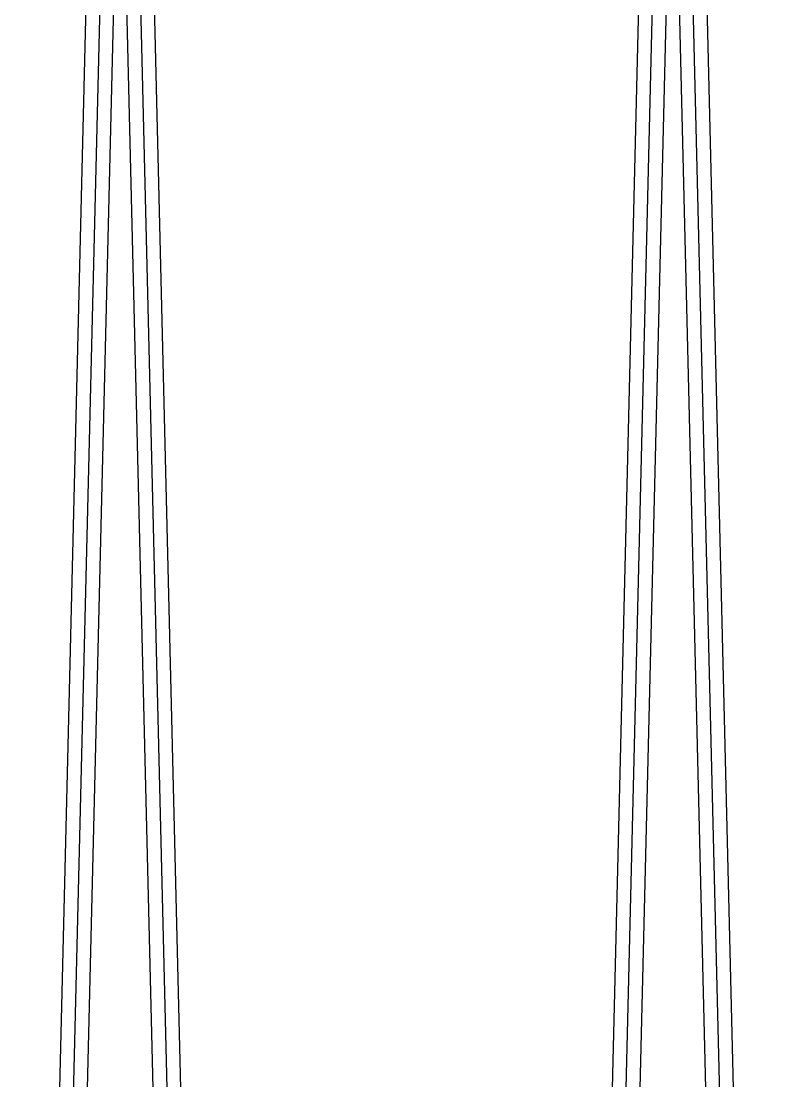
# Model space of a CAD drawing. Extents: x -11 to 251, y -478 to 442.
# Drawn here: x 169.2 to 250.8, y -247.6 to -132.6 of the extents above; entities that cross this region are included whole.
import ezdxf

# ---------------------------------------------------------------- set-up
doc = ezdxf.new("R2010")
doc.units = 0

msp = doc.modelspace()

# ---------------------------------------------------------------- linework, layer by layer
at = {"layer": 'HBSiProtectLayer'}
for points in [[(181.6865, -110), (189.254, -421), (189.254, -440.987), (170.746, -440.987), (170.746, -421), (178.3135, -110)], [(241.6865, -110), (249.254, -421), (249.254, -440.987), (230.746, -440.987), (230.746, -421), (238.3135, -110)]]:
    msp.add_lwpolyline(points, close=True, dxfattribs=at)
at = {"layer": 'NegLayer'}
for points in [[(183.1865, -110), (190.754, -421), (190.754, -442.487), (169.246, -442.487), (169.246, -421), (176.8135, -110)], [(243.1865, -110), (250.754, -421), (250.754, -442.487), (229.246, -442.487), (229.246, -421), (236.8135, -110)]]:
    msp.add_lwpolyline(points, close=True, dxfattribs=at)
at = {"layer": 'SiLayer'}
for points in [[(180.1865, -110), (187.754, -421), (187.754, -439.487), (172.246, -439.487), (172.246, -421), (179.8135, -110)], [(240.1865, -110), (247.754, -421), (247.754, -439.487), (232.246, -439.487), (232.246, -421), (239.8135, -110)]]:
    msp.add_lwpolyline(points, close=True, dxfattribs=at)

doc.saveas('drawing.dxf')
